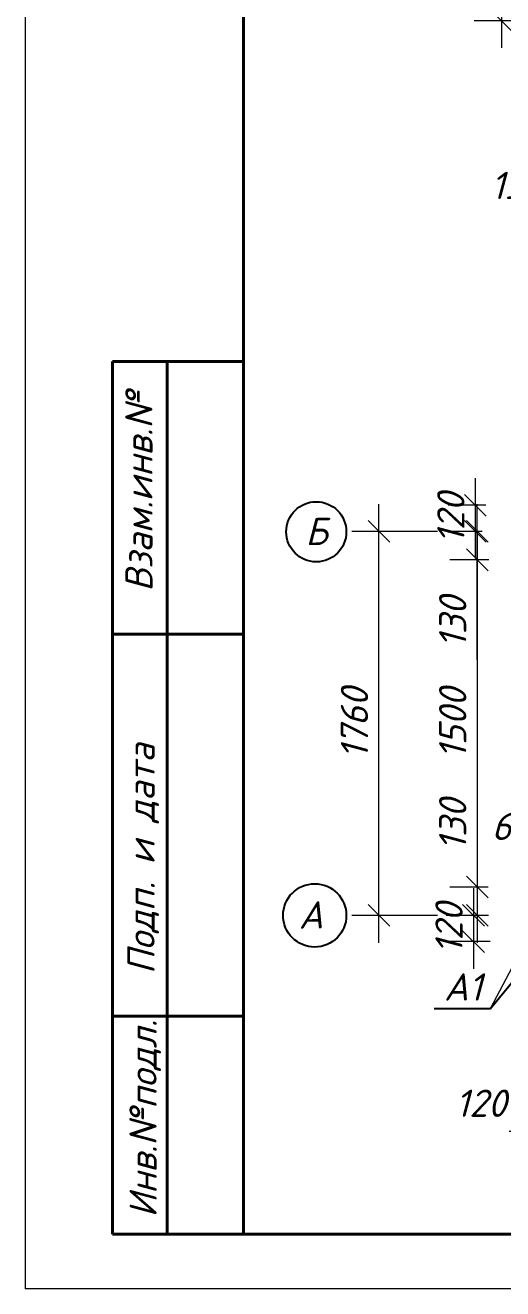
# Model space of a CAD drawing. Extents: x 108150 to 142535, y -18867 to -9422.
# Drawn here: x 140003.4 to 140047.2, y -16094.3 to -15978.5 of the extents above; entities that cross this region are included whole.
import ezdxf

# ---------------------------------------------------------------- set-up
doc = ezdxf.new("R2010")
doc.units = 0
doc.header["$MEASUREMENT"] = 0
doc.header["$PDMODE"] = 32
doc.header["$PDSIZE"] = 0.6
for name, color, linetype, lineweight in [('Выносные', 8, 'Continuous', 15), ('надписи', 2, 'Continuous', 15), ('Основные', 4, 'Continuous', 40), ('Разм.', 8, 'Continuous', 15), ('Размер', 8, 'Continuous', 30), ('Существующ', 7, 'Continuous', 15), ('Текст', 2, 'Continuous', 15)]:
    doc.layers.add(name, color=color, linetype=linetype, lineweight=lineweight)
doc.styles.add('ГОСТ', font='isocpeur.ttf', dxfattribs={"oblique": 15, "height": 2.5})
doc.styles.add('ГОСТ2.5', font='isocpeur.ttf', dxfattribs={"oblique": 15, "height": 2.5})
doc.styles.add('ГОСТ3.5', font='isocpeur.ttf', dxfattribs={"oblique": 15, "height": 3.5})
doc.dimstyles.new('50', dxfattribs={"dimtxt": 3.5, "dimasz": 2, "dimexe": 2.5, "dimexo": 1, "dimgap": 1, "dimtad": 1, "dimdec": 0, "dimlfac": 50, "dimtxsty": 'ГОСТ3.5', "dimblk": 'ARCHTICK', "dimcen": 2.5, "dimdle": 2.5, "dimclrd": 256, "dimclre": 256, "dimclrt": 2, "dimadec": 3, "dimazin": 0, "dimtfac": 1, "dimtdec": 0, "dimtmove": 1, "dimatfit": 3, "dimldrblk": 'DOTSMALL', "dimfxl": 1, "dimlwd": -1, "dimlwe": -1, "dimarcsym": 0})

# ---------------------------------------------------------------- blocks, each defined once
blk = doc.blocks.new('_Oblique')
at = {"color": 0, "linetype": 'ByBlock', "lineweight": -2}
blk.add_line((-0.5, -0.5), (0.5, 0.5), dxfattribs=at)
blk = doc.blocks.new('*D4253')
at = {"layer": 'Defpoints', "color": 0, "lineweight": 0, "ltscale": 0.5, "transparency": 16777216}
for p in [(140054.75, -15958.09), (140047.07, -15978.09), (140058.73, -15978.09)]:
    blk.add_point(p, dxfattribs=at)
at = {"layer": 'Разм.', "ltscale": 0.5, "transparency": 16777216}
for p, q in [((140047.07, -15955.59), (140047.07, -15980.59)), ((140053.75, -15958.09), (140044.57, -15958.09)), ((140057.73, -15978.09), (140044.57, -15978.09))]:
    blk.add_line(p, q, dxfattribs=at)
at = {"layer": 'Разм.', "ltscale": 0.5, "transparency": 16777216, "xscale": 2, "yscale": 2, "zscale": 2}
for p, rotation in [((140047.07, -15958.09), 90), ((140047.07, -15978.09), 270)]:
    blk.add_blockref('_Oblique', p, dxfattribs=dict(at, rotation=rotation))
at = {"layer": 'Разм.', "color": 2, "lineweight": 40, "ltscale": 0.5, "transparency": 16777216, "insert": (140044.82, -15971.16), "char_height": 2.5, "attachment_point": 5, "rotation": 90, "style": 'ГОСТ2.5'}
blk.add_mtext('1000', dxfattribs=at)
blk = doc.blocks.new('_DotSmall')
at = {"color": 0, "linetype": 'ByBlock', "lineweight": 15, "const_width": 0.5}
blk.add_lwpolyline([(-0.0625, 0, 1), (0.0625, 0, 1)], format="xyb", close=True, dxfattribs=at)
blk = doc.blocks.new('*D4258')
at = {"layer": 'Defpoints', "color": 0, "lineweight": 0, "ltscale": 0.5, "transparency": 16777216}
for p in [(140053.13, -15989.88), (140055.73, -15989.83), (140053.13, -15995.44)]:
    blk.add_point(p, dxfattribs=at)
at = {"layer": 'Разм.', "ltscale": 0.5, "transparency": 16777216}
for p, q in [((140053.13, -15990.88), (140053.13, -15997.94)), ((140055.73, -15990.83), (140055.73, -15997.94)), ((140058.23, -15995.44), (140050.63, -15995.44))]:
    blk.add_line(p, q, dxfattribs=at)
at = {"layer": 'Разм.', "ltscale": 0.5, "transparency": 16777216, "xscale": 2, "yscale": 2, "zscale": 2, "rotation": 180}
blk.add_blockref('_Oblique', (140053.13, -15995.44), dxfattribs=at)
at = {"layer": 'Разм.', "ltscale": 0.5, "transparency": 16777216, "xscale": 2, "yscale": 2, "zscale": 2}
blk.add_blockref('_Oblique', (140055.73, -15995.44), dxfattribs=at)
at = {"layer": 'Разм.', "color": 2, "lineweight": 40, "ltscale": 0.5, "transparency": 16777216, "insert": (140048.48, -15993.19), "char_height": 2.5, "attachment_point": 5, "style": 'ГОСТ2.5'}
blk.add_mtext('130', dxfattribs=at)
blk = doc.blocks.new('*D4268')
at = {"layer": 'Defpoints', "color": 0, "lineweight": 0, "ltscale": 0.5, "transparency": 16777216}
for p in [(140035.85, -16024.91), (140042.21, -16024.91), (140042.21, -16060.12)]:
    blk.add_point(p, dxfattribs=at)
at = {"layer": 'Разм.', "ltscale": 0.5, "transparency": 16777216}
for p, q in [((140035.85, -16062.62), (140035.85, -16022.41)), ((140041.21, -16024.91), (140033.35, -16024.91)), ((140041.21, -16060.12), (140033.35, -16060.12))]:
    blk.add_line(p, q, dxfattribs=at)
at = {"layer": 'Разм.', "ltscale": 0.5, "transparency": 16777216, "xscale": 2, "yscale": 2, "zscale": 2}
for p, rotation in [((140035.85, -16024.91), 90), ((140035.85, -16060.12), 270)]:
    blk.add_blockref('_Oblique', p, dxfattribs=dict(at, rotation=rotation))
at = {"layer": 'Разм.', "color": 2, "lineweight": 40, "ltscale": 0.5, "transparency": 16777216, "insert": (140033.6, -16042.51), "char_height": 2.5, "attachment_point": 5, "rotation": 90, "style": 'ГОСТ2.5'}
blk.add_mtext('1760', dxfattribs=at)
blk = doc.blocks.new('*D4270')
at = {"layer": 'Defpoints', "color": 0, "lineweight": 0, "ltscale": 0.5, "transparency": 16777216}
for p in [(140046.92, -16027.52), (140044.86, -16057.52), (140046.14, -16057.52)]:
    blk.add_point(p, dxfattribs=at)
at = {"layer": 'Разм.', "ltscale": 0.5, "transparency": 16777216}
for p, q in [((140044.86, -16025.02), (140044.86, -16060.02)), ((140045.92, -16027.52), (140042.36, -16027.52)), ((140045.14, -16057.52), (140042.36, -16057.52))]:
    blk.add_line(p, q, dxfattribs=at)
at = {"layer": 'Разм.', "ltscale": 0.5, "transparency": 16777216, "xscale": 2, "yscale": 2, "zscale": 2}
for p, rotation in [((140044.86, -16027.52), 90), ((140044.86, -16057.52), 270)]:
    blk.add_blockref('_Oblique', p, dxfattribs=dict(at, rotation=rotation))
at = {"layer": 'Разм.', "color": 2, "lineweight": 40, "ltscale": 0.5, "transparency": 16777216, "insert": (140042.61, -16042.52), "char_height": 2.5, "attachment_point": 5, "rotation": 90, "style": 'ГОСТ2.5'}
blk.add_mtext('1500', dxfattribs=at)
blk = doc.blocks.new('*D4271')
at = {"layer": 'Defpoints', "color": 0, "lineweight": 0, "ltscale": 0.5, "transparency": 16777216}
for p in [(140044.86, -16024.91), (140046.31, -16024.91), (140046.55, -16027.52)]:
    blk.add_point(p, dxfattribs=at)
at = {"layer": 'Разм.', "ltscale": 0.5, "transparency": 16777216}
for p, q in [((140044.86, -16030.02), (140044.86, -16022.41)), ((140045.31, -16024.91), (140042.36, -16024.91)), ((140045.55, -16027.52), (140042.36, -16027.52)), ((140044.86, -16036.69), (140044.86, -16027.52))]:
    blk.add_line(p, q, dxfattribs=at)
at = {"layer": 'Разм.', "ltscale": 0.5, "transparency": 16777216, "xscale": 2, "yscale": 2, "zscale": 2}
for p, rotation in [((140044.86, -16024.91), 90), ((140044.86, -16027.52), 270)]:
    blk.add_blockref('_Oblique', p, dxfattribs=dict(at, rotation=rotation))
at = {"layer": 'Разм.', "color": 2, "lineweight": 25, "ltscale": 0.5, "transparency": 16777216, "insert": (140042.61, -16033.23), "char_height": 2.5, "attachment_point": 5, "rotation": 90, "style": 'ГОСТ2.5'}
blk.add_mtext('130', dxfattribs=at)
blk = doc.blocks.new('*D4272')
at = {"layer": 'Defpoints', "color": 0, "lineweight": 0, "ltscale": 0.5, "transparency": 16777216}
for p in [(140046.85, -16057.52), (140044.86, -16060.12), (140046.87, -16060.12)]:
    blk.add_point(p, dxfattribs=at)
at = {"layer": 'Разм.', "ltscale": 0.5, "transparency": 16777216}
for p, q in [((140044.86, -16048.35), (140044.86, -16057.52)), ((140044.86, -16055.02), (140044.86, -16062.62)), ((140045.85, -16057.52), (140042.36, -16057.52)), ((140045.87, -16060.12), (140042.36, -16060.12))]:
    blk.add_line(p, q, dxfattribs=at)
at = {"layer": 'Разм.', "ltscale": 0.5, "transparency": 16777216, "xscale": 2, "yscale": 2, "zscale": 2}
for p, rotation in [((140044.86, -16057.52), 90), ((140044.86, -16060.12), 270)]:
    blk.add_blockref('_Oblique', p, dxfattribs=dict(at, rotation=rotation))
at = {"layer": 'Разм.', "color": 2, "lineweight": 40, "ltscale": 0.5, "transparency": 16777216, "insert": (140042.61, -16051.81), "char_height": 2.5, "attachment_point": 5, "rotation": 90, "style": 'ГОСТ2.5'}
blk.add_mtext('130', dxfattribs=at)
blk = doc.blocks.new('*D4273')
at = {"layer": 'Defpoints', "color": 0, "lineweight": 0, "ltscale": 0.5, "transparency": 16777216}
for p in [(140050.28, -16075.1), (140052.68, -16075.23), (140050.28, -16079.92)]:
    blk.add_point(p, dxfattribs=at)
at = {"layer": 'Разм.', "ltscale": 0.5, "transparency": 16777216}
for p, q in [((140050.28, -16076.1), (140050.28, -16082.42)), ((140052.68, -16076.23), (140052.68, -16082.42)), ((140055.18, -16079.92), (140047.78, -16079.92))]:
    blk.add_line(p, q, dxfattribs=at)
at = {"layer": 'Разм.', "ltscale": 0.5, "transparency": 16777216, "xscale": 2, "yscale": 2, "zscale": 2, "rotation": 180}
blk.add_blockref('_Oblique', (140050.28, -16079.92), dxfattribs=at)
at = {"layer": 'Разм.', "ltscale": 0.5, "transparency": 16777216, "xscale": 2, "yscale": 2, "zscale": 2}
blk.add_blockref('_Oblique', (140052.68, -16079.92), dxfattribs=at)
at = {"layer": 'Разм.', "color": 2, "lineweight": 40, "ltscale": 0.5, "transparency": 16777216, "insert": (140045.2, -16077.34), "char_height": 2.5, "attachment_point": 5, "style": 'ГОСТ2.5'}
blk.add_mtext('120', dxfattribs=at)
blk = doc.blocks.new('*D4277')
at = {"layer": 'Defpoints', "color": 0, "lineweight": 0, "ltscale": 0.5, "transparency": 16777216}
for p in [(140044.69, -16022.52), (140046.64, -16022.52), (140046.31, -16024.91)]:
    blk.add_point(p, dxfattribs=at)
at = {"layer": 'Разм.', "ltscale": 0.5, "transparency": 16777216}
for p, q in [((140044.69, -16027.41), (140044.69, -16020.02)), ((140045.64, -16022.52), (140042.19, -16022.52)), ((140045.31, -16024.91), (140042.19, -16024.91))]:
    blk.add_line(p, q, dxfattribs=at)
at = {"layer": 'Разм.', "ltscale": 0.5, "transparency": 16777216, "xscale": 2, "yscale": 2, "zscale": 2}
for p, rotation in [((140044.69, -16022.52), 90), ((140044.69, -16024.91), 270)]:
    blk.add_blockref('_Oblique', p, dxfattribs=dict(at, rotation=rotation))
at = {"layer": 'Разм.', "color": 2, "lineweight": 25, "ltscale": 0.5, "transparency": 16777216, "insert": (140042.44, -16023.71), "char_height": 2.5, "attachment_point": 5, "rotation": 90, "style": 'ГОСТ2.5'}
blk.add_mtext('120', dxfattribs=at)
blk = doc.blocks.new('*D4278')
at = {"layer": 'Defpoints', "color": 0, "lineweight": 0, "ltscale": 0.5, "transparency": 16777216}
for p in [(140046.9, -16060.12), (140044.52, -16062.52), (140047.03, -16062.52)]:
    blk.add_point(p, dxfattribs=at)
at = {"layer": 'Разм.', "ltscale": 0.5, "transparency": 16777216}
for p, q in [((140044.52, -16057.62), (140044.52, -16065.02)), ((140045.9, -16060.12), (140042.02, -16060.12)), ((140046.03, -16062.52), (140042.02, -16062.52))]:
    blk.add_line(p, q, dxfattribs=at)
at = {"layer": 'Разм.', "ltscale": 0.5, "transparency": 16777216, "xscale": 2, "yscale": 2, "zscale": 2}
for p, rotation in [((140044.52, -16060.12), 90), ((140044.52, -16062.52), 270)]:
    blk.add_blockref('_Oblique', p, dxfattribs=dict(at, rotation=rotation))
at = {"layer": 'Разм.', "color": 2, "lineweight": 40, "ltscale": 0.5, "transparency": 16777216, "insert": (140042.27, -16061.32), "char_height": 2.5, "attachment_point": 5, "rotation": 90, "style": 'ГОСТ2.5'}
blk.add_mtext('120', dxfattribs=at)
blk = doc.blocks.new('*D4351')
at = {"layer": 'Defpoints', "color": 0, "lineweight": 0, "ltscale": 0.5, "transparency": 16777216}
for p in [(140051.58, -16054.2), (140052.88, -16054.2), (140052.88, -16054.2)]:
    blk.add_point(p, dxfattribs=at)
at = {"layer": 'Разм.', "ltscale": 0.5, "transparency": 16777216}
for p, q in [((140051.58, -16053.2), (140051.58, -16051.7)), ((140052.88, -16053.2), (140052.88, -16051.7)), ((140051.58, -16054.2), (140049.58, -16054.2)), ((140051.58, -16054.2), (140052.88, -16054.2)), ((140052.88, -16054.2), (140054.88, -16054.2))]:
    blk.add_line(p, q, dxfattribs=at)
at = {"layer": 'Разм.', "ltscale": 0.5, "transparency": 16777216, "xscale": 2, "yscale": 2, "zscale": 2}
blk.add_blockref('_Oblique', (140051.58, -16054.2), dxfattribs=at)
at = {"layer": 'Разм.', "ltscale": 0.5, "transparency": 16777216, "xscale": 2, "yscale": 2, "zscale": 2, "rotation": 180}
blk.add_blockref('_Oblique', (140052.88, -16054.2), dxfattribs=at)
at = {"layer": 'Разм.', "color": 2, "lineweight": 40, "ltscale": 0.5, "transparency": 16777216, "insert": (140047.99, -16051.95), "char_height": 2.5, "attachment_point": 5, "style": 'ГОСТ2.5'}
blk.add_mtext('65', dxfattribs=at)

msp = doc.modelspace()

# ---------------------------------------------------------------- linework, layer by layer
msp.add_line((140046.0436, -16068.6927), (140051.5789, -16061.9315))
msp.add_lwpolyline([(140046.0436, -16068.6927), (140040.9123, -16068.6927)])
at = {"layer": 'Выносные'}
for p in [(140003.4138, -15797.346), (140003.4138, -15797.346), (140423.4138, -16094.346), (140423.4138, -16094.346)]:
    msp.add_line(p, (140003.4138, -16094.346), dxfattribs=at)
at = {"layer": 'Основные'}
for p, q in [((140023.4138, -15802.346), (140023.4138, -16089.346)), ((140023.4138, -15802.346), (140023.4138, -16089.346)), ((140023.4138, -16009.346), (140011.4138, -16009.346)), ((140011.4138, -16009.346), (140011.4138, -16089.346)), ((140023.4138, -16009.346), (140011.4138, -16009.346)), ((140011.4138, -16009.346), (140011.4138, -16089.346)), ((140016.4138, -16009.346), (140016.4138, -16089.346)), ((140016.4138, -16009.346), (140016.4138, -16089.346)), ((140023.4138, -16034.346), (140011.4138, -16034.346)), ((140023.4138, -16034.346), (140011.4138, -16034.346)), ((140023.4138, -16069.346), (140011.4138, -16069.346)), ((140023.4138, -16069.346), (140011.4138, -16069.346)), ((140023.4138, -16089.346), (140011.4138, -16089.346)), ((140023.4138, -16089.346), (140011.4138, -16089.346)), ((140418.4138, -16089.346), (140023.4138, -16089.346)), ((140418.4138, -16089.346), (140023.4138, -16089.346))]:
    msp.add_line(p, q, dxfattribs=at)
at = {"layer": 'Размер', "color": 1, "linetype": 'ByBlock', "lineweight": 25, "ltscale": 0.5}
for centre, radius in [((140030.0987, -16024.9461), 2.7564), ((140029.9566, -16060.1195), 2.8983)]:
    msp.add_circle(centre, radius, dxfattribs=at)
at = {"layer": 'Существующ'}
msp.add_line((140051.5789, -16058.1815), (140046.0436, -16068.6927), dxfattribs=at)

# ---------------------------------------------------------------- texts
at = {"layer": 'надписи', "ltscale": 3, "style": 'ГОСТ2.5', "oblique": 15}
for s, p in [('Б', (140029.1027, -16026.1664)), ('А', (140028.4948, -16061.3398))]:
    msp.add_text(s, height=2.5, rotation=0.513737, dxfattribs=at).set_placement(p)
at = {"layer": 'Текст', "style": 'ГОСТ', "oblique": 15}
for s, p in [('Взам.инв.№', (140015.0835, -16030.4395)), ('Подп. и дата', (140015.2811, -16065.516)), ('Инв.№подл.', (140015.4653, -16087.8248))]:
    msp.add_text(s, height=2.5, rotation=90, dxfattribs=at).set_placement(p)
at = {"layer": 'Текст', "style": 'ГОСТ2.5', "oblique": 15}
msp.add_text('А1', height=2.5, dxfattribs=at).set_placement((140041.8068, -16067.9295))

# ---------------------------------------------------------------- dimensions: what is measured, and where the dimension line sits
at = {"layer": 'Разм.', "color": 1, "lineweight": 40, "ltscale": 0.5}
for base, p1, p2, picture, middle in [((140047.0667, -15978.0874), (140054.7463, -15958.0874), (140058.7313, -15978.0874), '*D4253', (140047.0667, -15971.1626)), ((140044.8646, -16060.1248), (140046.8492, -16057.5217), (140046.8695, -16060.1248), '*D4272', (140044.8646, -16051.8096)), ((140044.5169, -16062.5195), (140046.9038, -16060.1248), (140047.0308, -16062.5195), '*D4278', (140044.5169, -16061.3221))]:
    dim = msp.add_linear_dim(base=base, p1=p1, p2=p2, angle=90, dimstyle='50', override={"dimtxsty": 'ГОСТ2.5', "dimblk1": 'Oblique', "dimblk2": 'Oblique', "dimsah": 1}, dxfattribs=at)
    dim.commit()
    dim.dimension.update_dxf_attribs({"geometry": picture, "text_midpoint": middle, "dimtype": 160})
for base, p1, p2, picture, middle in [((140053.131, -15995.4406), (140055.7313, -15989.8258), (140053.131, -15989.8812), '*D4258', (140048.4812, -15995.4406)), ((140052.8791, -16054.2019), (140051.5789, -16054.2019), (140052.8791, -16054.2019), '*D4351', (140047.9861, -16054.2019))]:
    dim = msp.add_linear_dim(base=base, p1=p1, p2=p2, dimstyle='50', override={"dimtxsty": 'ГОСТ2.5', "dimblk1": 'Oblique', "dimblk2": 'Oblique', "dimsah": 1}, dxfattribs=at)
    dim.commit()
    dim.dimension.update_dxf_attribs({"geometry": picture, "text_midpoint": middle, "dimtype": 160})
at = {"layer": 'Разм.', "color": 1, "lineweight": 25, "ltscale": 0.5}
for base, p1, p2, picture, middle in [((140044.6933, -16022.5195), (140046.3094, -16024.9099), (140046.6357, -16022.5195), '*D4277', (140044.6933, -16023.7147)), ((140044.8619, -16024.9099), (140046.55, -16027.5195), (140046.3094, -16024.9099), '*D4271', (140044.8619, -16033.2295))]:
    dim = msp.add_linear_dim(base=base, p1=p1, p2=p2, angle=90, dimstyle='50', override={"dimtxsty": 'ГОСТ2.5', "dimblk1": 'Oblique', "dimblk2": 'Oblique', "dimsah": 1}, dxfattribs=at)
    dim.commit()
    dim.dimension.update_dxf_attribs({"geometry": picture, "text_midpoint": middle, "dimtype": 160})
at = {"layer": 'Разм.', "color": 1, "lineweight": 40, "ltscale": 0.5}
for base, p1, p2, picture, middle in [((140035.8549, -16024.9099), (140042.2133, -16060.1195), (140042.2133, -16024.9099), '*D4268', (140033.6049, -16042.5147)), ((140044.8619, -16057.5195), (140046.9168, -16027.5195), (140046.1432, -16057.5195), '*D4270', (140042.6119, -16042.5195))]:
    dim = msp.add_linear_dim(base=base, p1=p1, p2=p2, angle=90, dimstyle='50', override={"dimtxsty": 'ГОСТ2.5', "dimblk1": 'Oblique', "dimblk2": 'Oblique', "dimsah": 1}, dxfattribs=at)
    dim.commit()
    dim.dimension.update_dxf_attribs({"geometry": picture, "text_midpoint": middle})
dim = msp.add_linear_dim(base=(140050.2818, -16079.9153), p1=(140052.6821, -16075.2297), p2=(140050.2818, -16075.0998), text='120', dimstyle='50', override={"dimtxsty": 'ГОСТ2.5', "dimblk1": 'Oblique', "dimblk2": 'Oblique', "dimsah": 1}, dxfattribs=at)
dim.commit()
dim.dimension.update_dxf_attribs({"geometry": '*D4273', "text_midpoint": (140045.1969, -16079.5903), "dimtype": 160})

doc.saveas('drawing.dxf')
